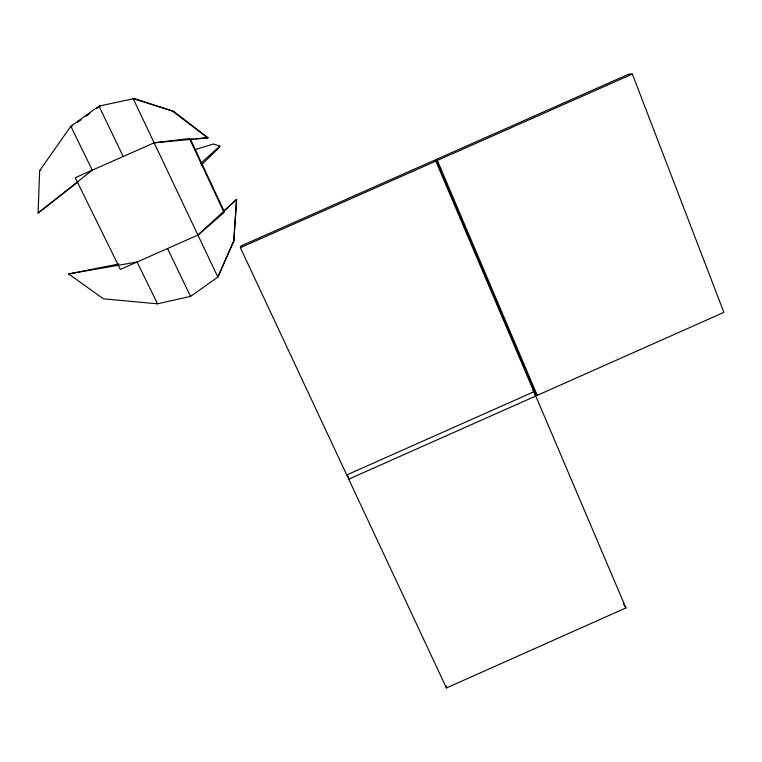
<?xml version="1.0" encoding="UTF-8"?>
<svg xmlns="http://www.w3.org/2000/svg" width="762" height="762" viewBox="0 0 762 762"><rect width="100%" height="100%" fill="white"/><g stroke="black" fill="none" stroke-linecap="round" stroke-linejoin="round"><path stroke-width="1.14" d="M78.524 181.527L38.1 213.008L39.634 170.669L70.828 126.254L98.965 106.128L134.407 98.498L173.736 111.442L208.007 137.779L154.143 142.808L75.248 177.708L120.358 269.415L197.93 235.058L224.076 212.484L189.462 138.522L154.143 142.808M118.958 263.938L68.675 273.939L103.413 298.818L157.505 303.828L190.548 296.38L217.865 277.073L233.782 241.059L236.601 199.339L223.437 211.255M233.782 241.059L236.601 199.339M194.529 149.781L213.484 144.008L219.789 146.123L219.551 147.228L201.282 165.059M240.401 247.698L240.935 245.983L434.416 160.258L435.816 161.125L625.926 607.924L446.437 687.962L240.401 247.698L435.816 161.125M234.077 240.249L217.865 277.073L133.198 98.689L134.407 98.498M197.93 235.058L236.458 199.644M200.473 163.62L219.789 146.123M38.1 213.008L92.269 170.174L70.828 126.254L72.495 125.863M77.314 122.415L81.163 119.663M85.982 116.215L89.83 113.462M96.574 108.633L100.422 105.88L98.965 106.128L123.206 156.486M346.748 474.945L533.943 391.735L532.809 390.23M348.729 479.174L535.762 396.021L534.619 394.497M537.239 395.364L723.9 312.382L632.355 74.047L629.021 74.038L435.94 159.582L534.943 392.325L537.239 395.364L437.359 160.439L435.94 159.582M437.359 160.439L632.355 74.047M39.634 170.669L40.9 170.183M133.198 98.689L173.736 111.442M68.675 273.939L137.093 262.004L157.505 303.828M190.51 139.227L192.843 139.036M195.177 138.836L208.007 137.779M173.136 111.633L207.788 137.941M623.516 604.047L625.926 607.924M167.516 248.526L190.548 296.38M190.471 139.265L224.409 211.807M445.884 685.733L446.437 687.962M348.339 476.298L348.596 478.212"/></g></svg>
